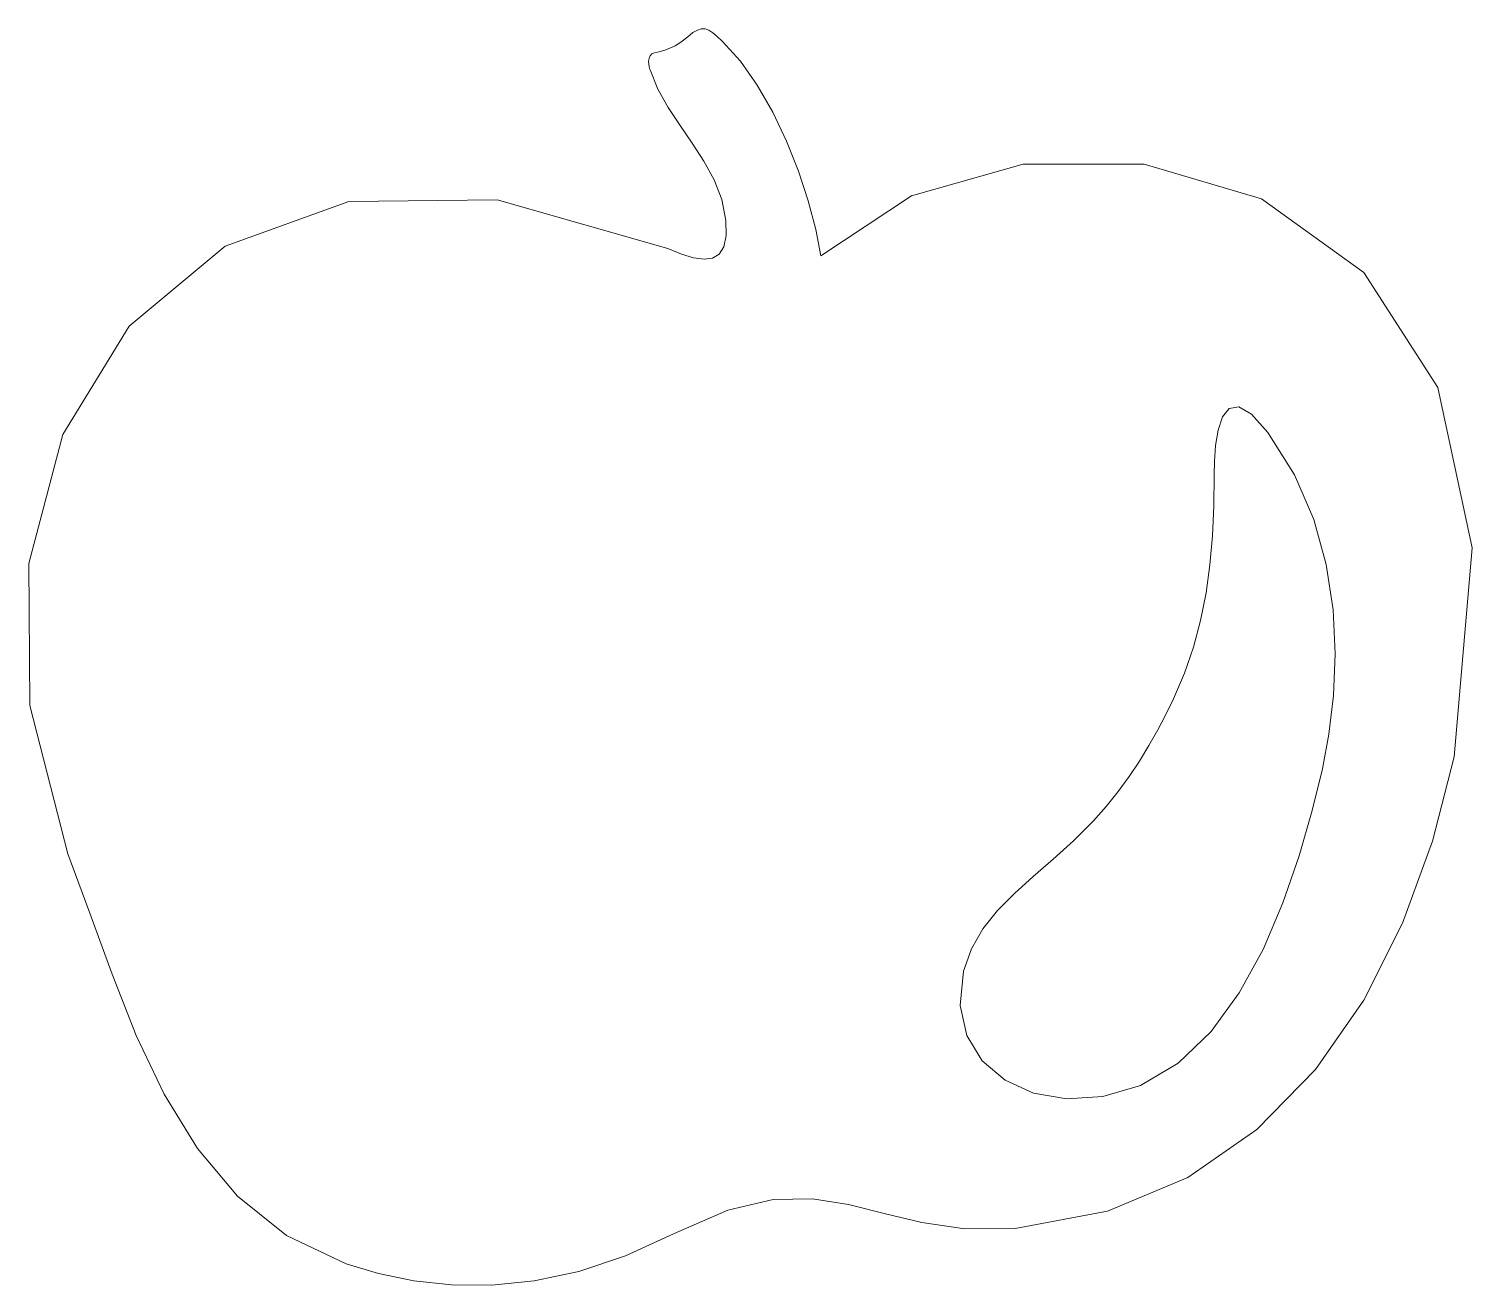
# Model space of a CAD drawing. Header units: inches. Extents: x -3.08 to 3.09, y -2.69 to 2.69.
import ezdxf

# ---------------------------------------------------------------- set-up
doc = ezdxf.new("R2010")
doc.units = ezdxf.units.IN
doc.header["$MEASUREMENT"] = 0
doc.layers.add('Layer 1', color=7, linetype='Continuous')

msp = doc.modelspace()

# ---------------------------------------------------------------- linework, layer by layer
at = {"layer": 'Layer 1', "color": 140, "lineweight": 18}
for points in [[(3.0156, -0.4259), (3.0929, 0.4674), (2.9466, 1.1531), (2.6291, 1.6457), (2.1928, 1.9597), (1.6902, 2.1094), (1.1735, 2.1092), (0.6954, 1.9737), (0.3082, 1.7172), (0.2862, 1.8294), (0.2538, 1.9514), (0.2117, 2.0787), (0.1608, 2.2067), (0.102, 2.3308), (0.036, 2.4466), (-0.0363, 2.5494), (-0.114, 2.6348), (-0.1358, 2.6548), (-0.1547, 2.6704), (-0.1717, 2.6812), (-0.1876, 2.687), (-0.2036, 2.6875), (-0.2204, 2.6824), (-0.239, 2.6713), (-0.2604, 2.654), (-0.2718, 2.6444), (-0.2847, 2.6345), (-0.2994, 2.6247), (-0.3159, 2.6152), (-0.3345, 2.6062), (-0.3552, 2.5979), (-0.3783, 2.5908), (-0.4038, 2.585), (-0.4153, 2.5802), (-0.4228, 2.5718), (-0.4271, 2.5609), (-0.4287, 2.5489), (-0.4284, 2.5368), (-0.4269, 2.5259), (-0.4247, 2.5174), (-0.4227, 2.5124), (-0.389, 2.4298), (-0.3449, 2.351), (-0.2945, 2.2743), (-0.2422, 2.1982), (-0.1922, 2.1211), (-0.1488, 2.0413), (-0.1163, 1.9575), (-0.0989, 1.8678), (-0.0977, 1.8031), (-0.1071, 1.7556), (-0.1264, 1.724), (-0.1549, 1.7066), (-0.1918, 1.7019), (-0.2365, 1.7082), (-0.2884, 1.7242), (-0.3466, 1.7481), (-1.0765, 1.9565), (-1.7109, 1.9494), (-2.239, 1.7585), (-2.6502, 1.4157), (-2.9338, 0.9526), (-3.0791, 0.401), (-3.0756, -0.2074), (-2.9124, -0.8407), (-2.8185, -1.0947), (-2.7234, -1.3568), (-2.6198, -1.618), (-2.5007, -1.8694), (-2.3586, -2.1018), (-2.1865, -2.3063), (-1.9769, -2.4737), (-1.7228, -2.595), (-1.584, -2.6363), (-1.4333, -2.6673), (-1.2715, -2.685), (-1.0994, -2.6864), (-0.9176, -2.6683), (-0.727, -2.6278), (-0.5283, -2.5617), (-0.3221, -2.4671), (-0.0898, -2.3657), (0.1045, -2.3201), (0.2727, -2.3165), (0.4267, -2.341), (0.5784, -2.3799), (0.7398, -2.4191), (0.9228, -2.4449), (1.1393, -2.4435), (1.5337, -2.37), (1.8774, -2.2258), (2.1729, -2.0206), (2.4228, -1.7644), (2.6295, -1.467), (2.7955, -1.1382), (2.9234, -0.7879), (3.0156, -0.4259)], [(1.6743, -1.8323), (1.5134, -1.8799), (1.3592, -1.8898), (1.2178, -1.8654), (1.0954, -1.8099), (0.998, -1.7267), (0.9318, -1.619), (0.9029, -1.4902), (0.9174, -1.3436), (0.9514, -1.248), (1.001, -1.1626), (1.0635, -1.0845), (1.1362, -1.0108), (1.2163, -0.9385), (1.3011, -0.8646), (1.3877, -0.7863), (1.4735, -0.7006), (1.5285, -0.6386), (1.5795, -0.575), (1.6267, -0.5103), (1.6704, -0.4446), (1.711, -0.3782), (1.7486, -0.3115), (1.7836, -0.2448), (1.8163, -0.1782), (1.8631, -0.0692), (1.9014, 0.0425), (1.9319, 0.1569), (1.9551, 0.2744), (1.9719, 0.395), (1.9828, 0.519), (1.9885, 0.6465), (1.9898, 0.7778), (1.9908, 0.8375), (1.9957, 0.9051), (2.0066, 0.9714), (2.0254, 1.0272), (2.0542, 1.0633), (2.0948, 1.0703), (2.1493, 1.0392), (2.2196, 0.9606), (2.3338, 0.7791), (2.4157, 0.5894), (2.4694, 0.3958), (2.4988, 0.2026), (2.5078, 0.0143), (2.5004, -0.1648), (2.4806, -0.3302), (2.4525, -0.4777), (2.4089, -0.6562), (2.3533, -0.8506), (2.2838, -1.0517), (2.199, -1.2502), (2.0973, -1.4367), (1.977, -1.6021), (1.8365, -1.737), (1.6743, -1.8323)]]:
    msp.add_lwpolyline(points, close=True, dxfattribs=at)

doc.saveas('drawing.dxf')
